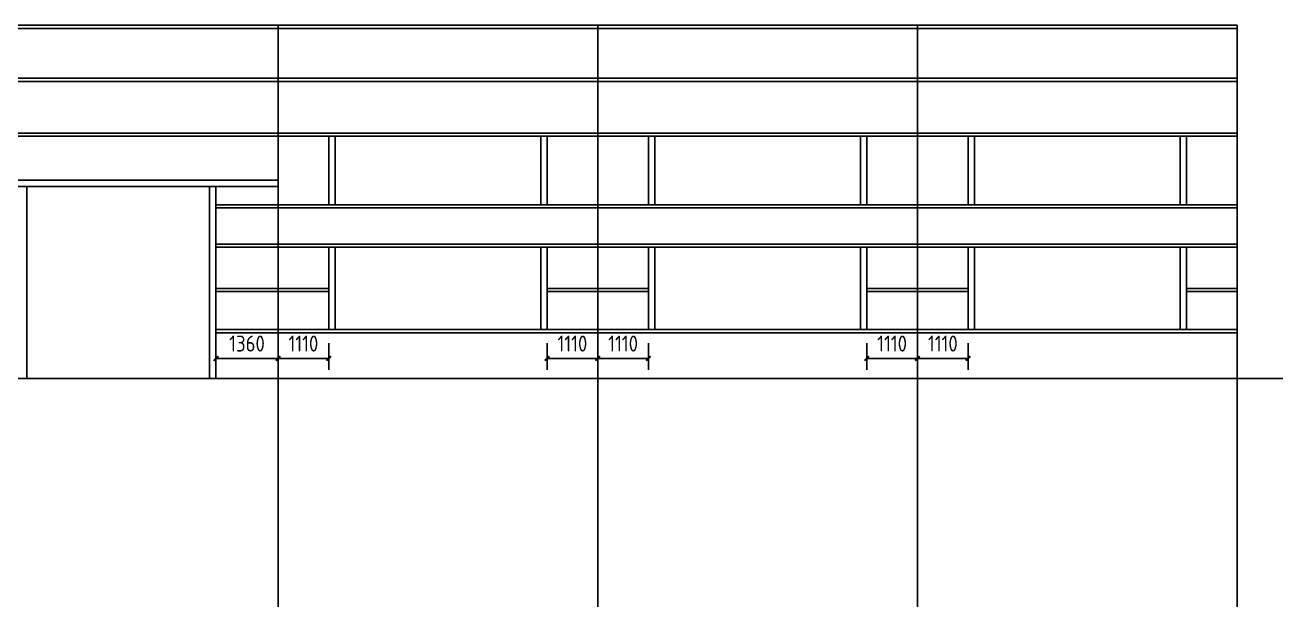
# Model space of a CAD drawing. Extents: x -196983 to 471790, y -783661 to 190401.
# Drawn here: x 270084 to 297622, y -42443 to -29713 of the extents above; entities that cross this region are included whole.
import ezdxf

# ---------------------------------------------------------------- set-up
doc = ezdxf.new("R2010")
doc.units = 0
doc.header["$LTSCALE"] = 1000
doc.header["$MEASUREMENT"] = 0
doc.layers.add('AXIS', color=3, linetype='Continuous')
doc.layers.add('DOTE', color=1, linetype='Continuous')
doc.styles.get("Standard").update_dxf_attribs({"font": 'gbenor.shx', "bigfont": 'gbcbig.shx'})
doc.dimstyles.get("Standard").update_dxf_attribs({"dimscale": 100, "dimtxt": 3.5, "dimasz": 1, "dimexe": 2.5, "dimexo": 3, "dimgap": 1.5, "dimtad": 1, "dimdec": 0, "dimzin": 0, "dimdsep": 46, "dimtxsty": 'Standard', "dimblk": 'ARCHTICK', "dimcen": 0.09, "dimadec": 0, "dimazin": 0, "dimtfac": 1, "dimtdec": 0, "dimtix": 1, "dimtmove": 2, "dimatfit": 3, "dimfxl": 1, "dimtolj": 1, "dimtzin": 0, "dimarcsym": 0})

# ---------------------------------------------------------------- blocks, each defined once
blk = doc.blocks.new('_ArchTick')
at = {"color": 0, "linetype": 'ByBlock', "const_width": 0.4}
blk.add_lwpolyline([(-0.5, -0.5), (0.5, 0.5)], dxfattribs=at)
blk = doc.blocks.new('*D1137')
at = {"layer": 'AXIS', "color": 0, "lineweight": -2}
for p, q in [((274262, -36673), (274262, -37257)), ((275622, -36673), (275622, -37257)), ((274262, -37007), (275622, -37007))]:
    blk.add_line(p, q, dxfattribs=at)
at = {"layer": 'Defpoints', "color": 0}
for p in [(274262, -36373), (275622, -36373), (275622, -37007)]:
    blk.add_point(p, dxfattribs=at)
at = {"layer": 'AXIS', "color": 0, "lineweight": -2, "xscale": 100, "yscale": 100, "zscale": 100, "rotation": 180}
blk.add_blockref('_ArchTick', (274262, -37007), dxfattribs=at)
at = {"layer": 'AXIS', "color": 0, "lineweight": -2, "xscale": 100, "yscale": 100, "zscale": 100}
blk.add_blockref('_ArchTick', (275622, -37007), dxfattribs=at)
at = {"layer": 'AXIS', "color": 0, "insert": (274942, -36682), "char_height": 350, "attachment_point": 5}
blk.add_mtext('\\A1;1360', dxfattribs=at)
blk = doc.blocks.new('*D1138')
at = {"layer": 'AXIS', "color": 0, "lineweight": -2}
for p, q in [((275622, -36673), (275622, -37257)), ((276732, -36673), (276732, -37257)), ((275622, -37007), (276732, -37007))]:
    blk.add_line(p, q, dxfattribs=at)
at = {"layer": 'Defpoints', "color": 0}
for p in [(275622, -36373), (276732, -36373), (276732, -37007)]:
    blk.add_point(p, dxfattribs=at)
at = {"layer": 'AXIS', "color": 0, "lineweight": -2, "xscale": 100, "yscale": 100, "zscale": 100, "rotation": 180}
blk.add_blockref('_ArchTick', (275622, -37007), dxfattribs=at)
at = {"layer": 'AXIS', "color": 0, "lineweight": -2, "xscale": 100, "yscale": 100, "zscale": 100}
blk.add_blockref('_ArchTick', (276732, -37007), dxfattribs=at)
at = {"layer": 'AXIS', "color": 0, "insert": (276177, -36682), "char_height": 350, "attachment_point": 5}
blk.add_mtext('\\A1;1110', dxfattribs=at)
blk = doc.blocks.new('*D1139')
at = {"layer": 'AXIS', "color": 0, "lineweight": -2}
for p, q in [((281512, -36673), (281512, -37257)), ((282622, -36673), (282622, -37257)), ((281512, -37007), (282622, -37007))]:
    blk.add_line(p, q, dxfattribs=at)
at = {"layer": 'Defpoints', "color": 0}
for p in [(281512, -36373), (282622, -36373), (282622, -37007)]:
    blk.add_point(p, dxfattribs=at)
at = {"layer": 'AXIS', "color": 0, "lineweight": -2, "xscale": 100, "yscale": 100, "zscale": 100, "rotation": 180}
blk.add_blockref('_ArchTick', (281512, -37007), dxfattribs=at)
at = {"layer": 'AXIS', "color": 0, "lineweight": -2, "xscale": 100, "yscale": 100, "zscale": 100}
blk.add_blockref('_ArchTick', (282622, -37007), dxfattribs=at)
at = {"layer": 'AXIS', "color": 0, "insert": (282067, -36682), "char_height": 350, "attachment_point": 5}
blk.add_mtext('\\A1;1110', dxfattribs=at)
blk = doc.blocks.new('*D1140')
at = {"layer": 'AXIS', "color": 0, "lineweight": -2}
for p, q in [((282622, -36673), (282622, -37257)), ((283732, -36673), (283732, -37257)), ((282622, -37007), (283732, -37007))]:
    blk.add_line(p, q, dxfattribs=at)
at = {"layer": 'Defpoints', "color": 0}
for p in [(282622, -36373), (283732, -36373), (283732, -37007)]:
    blk.add_point(p, dxfattribs=at)
at = {"layer": 'AXIS', "color": 0, "lineweight": -2, "xscale": 100, "yscale": 100, "zscale": 100, "rotation": 180}
blk.add_blockref('_ArchTick', (282622, -37007), dxfattribs=at)
at = {"layer": 'AXIS', "color": 0, "lineweight": -2, "xscale": 100, "yscale": 100, "zscale": 100}
blk.add_blockref('_ArchTick', (283732, -37007), dxfattribs=at)
at = {"layer": 'AXIS', "color": 0, "insert": (283177, -36682), "char_height": 350, "attachment_point": 5}
blk.add_mtext('\\A1;1110', dxfattribs=at)
blk = doc.blocks.new('*D1141')
at = {"layer": 'AXIS', "color": 0, "lineweight": -2}
for p, q in [((288512, -36673), (288512, -37257)), ((289622, -36673), (289622, -37257)), ((288512, -37007), (289622, -37007))]:
    blk.add_line(p, q, dxfattribs=at)
at = {"layer": 'Defpoints', "color": 0}
for p in [(288512, -36373), (289622, -36373), (289622, -37007)]:
    blk.add_point(p, dxfattribs=at)
at = {"layer": 'AXIS', "color": 0, "lineweight": -2, "xscale": 100, "yscale": 100, "zscale": 100, "rotation": 180}
blk.add_blockref('_ArchTick', (288512, -37007), dxfattribs=at)
at = {"layer": 'AXIS', "color": 0, "lineweight": -2, "xscale": 100, "yscale": 100, "zscale": 100}
blk.add_blockref('_ArchTick', (289622, -37007), dxfattribs=at)
at = {"layer": 'AXIS', "color": 0, "insert": (289067, -36682), "char_height": 350, "attachment_point": 5}
blk.add_mtext('\\A1;1110', dxfattribs=at)
blk = doc.blocks.new('*D1142')
at = {"layer": 'AXIS', "color": 0, "lineweight": -2}
for p, q in [((289622, -36673), (289622, -37257)), ((290732, -36673), (290732, -37257)), ((289622, -37007), (290732, -37007))]:
    blk.add_line(p, q, dxfattribs=at)
at = {"layer": 'Defpoints', "color": 0}
for p in [(289622, -36373), (290732, -36373), (290732, -37007)]:
    blk.add_point(p, dxfattribs=at)
at = {"layer": 'AXIS', "color": 0, "lineweight": -2, "xscale": 100, "yscale": 100, "zscale": 100, "rotation": 180}
blk.add_blockref('_ArchTick', (289622, -37007), dxfattribs=at)
at = {"layer": 'AXIS', "color": 0, "lineweight": -2, "xscale": 100, "yscale": 100, "zscale": 100}
blk.add_blockref('_ArchTick', (290732, -37007), dxfattribs=at)
at = {"layer": 'AXIS', "color": 0, "insert": (290177, -36682), "char_height": 350, "attachment_point": 5}
blk.add_mtext('\\A1;1110', dxfattribs=at)

msp = doc.modelspace()

# ---------------------------------------------------------------- linework, layer by layer
at = {"layer": 'AXIS', "color": 0}
for p, q in [((212622, -29713.5), (296622, -29713.5)), ((275622, -38443.5), (275622, -29713.5)), ((282622, -38443.5), (282622, -29713.5)), ((289622, -38443.5), (289622, -29713.5)), ((296622, -38443.5), (296622, -29713.5)), ((212622, -29783.5), (296622, -29783.5)), ((212622, -30873.5), (296622, -30873.5)), ((212622, -30943.5), (296622, -30943.5)), ((212622, -32073.5), (296622, -32073.5)), ((212622, -32143.5), (296622, -32143.5)), ((276732, -33643.5), (276732, -32143.5)), ((276872, -33643.5), (276872, -32143.5)), ((281372, -33643.5), (281372, -32143.5)), ((281512, -33643.5), (281512, -32143.5)), ((283732, -33643.5), (283732, -32143.5)), ((283872, -33643.5), (283872, -32143.5)), ((288372, -33643.5), (288372, -32143.5)), ((288512, -33643.5), (288512, -32143.5)), ((290732, -33643.5), (290732, -32143.5)), ((290872, -33643.5), (290872, -32143.5)), ((295372, -33643.5), (295372, -32143.5)), ((295512, -33643.5), (295512, -32143.5)), ((275622, -33103.5), (268622, -33103.5)), ((275622, -33243.5), (268622, -33243.5)), ((270122, -37443.5), (270122, -33243.5)), ((274122, -37443.5), (274122, -33243.5)), ((274262, -37443.5), (274262, -33243.5)), ((274262, -33643.5), (296622, -33643.5)), ((274262, -33713.5), (296622, -33713.5)), ((274262, -34503.5), (296622, -34503.5)), ((274262, -34573.5), (296622, -34573.5)), ((276732, -36373.5), (276732, -34573.5)), ((276872, -36373.5), (276872, -34573.5)), ((281372, -36373.5), (281372, -34573.5)), ((281512, -36373.5), (281512, -34573.5)), ((283732, -36373.5), (283732, -34573.5)), ((283872, -36373.5), (283872, -34573.5)), ((288372, -36373.5), (288372, -34573.5)), ((288512, -36373.5), (288512, -34573.5)), ((290732, -36373.5), (290732, -34573.5)), ((290872, -36373.5), (290872, -34573.5)), ((295372, -36373.5), (295372, -34573.5)), ((295512, -36373.5), (295512, -34573.5)), ((274262, -35473.5), (276732, -35473.5)), ((281512, -35473.5), (283732, -35473.5)), ((288512, -35473.5), (290732, -35473.5)), ((295512, -35473.5), (296622, -35473.5)), ((274262, -35543.5), (276732, -35543.5)), ((281512, -35543.5), (283732, -35543.5)), ((288512, -35543.5), (290732, -35543.5)), ((295512, -35543.5), (296622, -35543.5)), ((274262, -36373.5), (296622, -36373.5)), ((274262, -36443.5), (296622, -36443.5))]:
    msp.add_line(p, q, dxfattribs=at)
at = {"layer": 'AXIS', "color": 3}
for p, q in [((275622, -38443.5), (275622, -42443.5)), ((282622, -38443.5), (282622, -42443.5)), ((289622, -38443.5), (289622, -42443.5)), ((296622, -38443.5), (296622, -42443.5))]:
    msp.add_line(p, q, dxfattribs=at)
at = {"layer": 'DOTE', "color": 3}
msp.add_line((211622, -37443.5), (297622, -37443.5), dxfattribs=at)

# ---------------------------------------------------------------- dimensions: what is measured, and where the dimension line sits
at = {"layer": 'AXIS', "color": 0}
for base, p1, p2, picture, middle in [((275622, -37007.5), (274262, -36373.5), (275622, -36373.5), '*D1137', (274942, -36682.5)), ((276732, -37007.5), (275622, -36373.5), (276732, -36373.5), '*D1138', (276177, -36682.5)), ((282622, -37007.5), (281512, -36373.5), (282622, -36373.5), '*D1139', (282067, -36682.5)), ((283732, -37007.5), (282622, -36373.5), (283732, -36373.5), '*D1140', (283177, -36682.5)), ((289622, -37007.5), (288512, -36373.5), (289622, -36373.5), '*D1141', (289067, -36682.5)), ((290732, -37007.5), (289622, -36373.5), (290732, -36373.5), '*D1142', (290177, -36682.5))]:
    dim = msp.add_linear_dim(base=base, p1=p1, p2=p2, dimstyle='Standard', dxfattribs=at)
    dim.commit()
    dim.dimension.update_dxf_attribs({"geometry": picture, "text_midpoint": middle})

doc.saveas('drawing.dxf')
